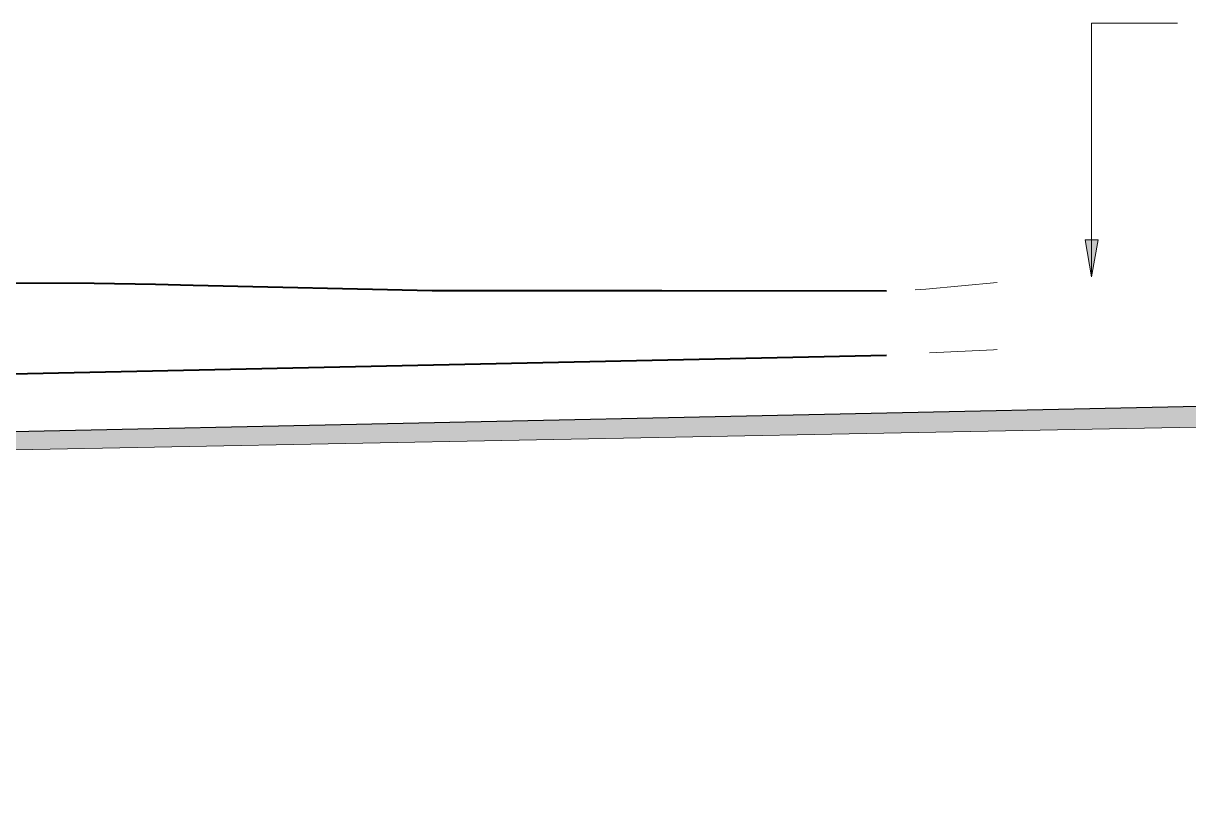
# Model space of a CAD drawing. Header units: metres. Extents: x -1147.3 to -1090.7, y 3.4 to 26.8.
# Drawn here: x -1133.409 to -1129.48, y 20.356 to 23.023 of the extents above; entities that cross this region are included whole.
import ezdxf

# ---------------------------------------------------------------- set-up
doc = ezdxf.new("R2010")
doc.units = ezdxf.units.M
for name, color, linetype, lineweight in [('A-DETL', 7, 'Continuous', 13), ('C-TOPO', 7, 'Continuous', 9), ('G-ANNO-TEXT', 7, 'Continuous', 9), ('S-BEAM', 7, 'Continuous', 50)]:
    doc.layers.add(name, color=color, linetype=linetype, lineweight=lineweight)

msp = doc.modelspace()

# ---------------------------------------------------------------- hatches: boundary and pattern name
at = {"layer": 'G-ANNO-TEXT'}
msp.add_hatch(color=256, dxfattribs=at).paths.add_polyline_path([(-1129.8074, 22.1672), (-1129.7853, 22.2922), (-1129.8294, 22.2922)])
at = {"layer": 'S-BEAM', "lineweight": 5, "true_color": 0xc0c0c0}
msp.add_hatch(color=9, dxfattribs=at).paths.add_polyline_path([(-1135.8224, 19.7041), (-1122.6238, 19.9875), (-1122.6238, 20.0875), (-1135.6982, 19.8068), (-1135.6982, 21.5399), (-1122.6238, 21.7906), (-1122.6238, 21.8779), (-1135.8224, 21.5945), (-1135.8224, 19.9875)])

# ---------------------------------------------------------------- linework, layer by layer
at = {"layer": 'A-DETL', "lineweight": 9}
msp.add_line((-1120.5352, 21.8306), (-1135.6982, 21.5399), dxfattribs=at)
at = {"layer": 'C-TOPO', "lineweight": 40}
for p, q in [((-1133.1694, 22.1453), (-1133.7203, 22.1457)), ((-1132.9629, 22.1411), (-1133.1694, 22.1453)), ((-1132.836, 22.1382), (-1132.9629, 22.1411)), ((-1132.0301, 22.1206), (-1132.836, 22.1382)), ((-1131.2556, 22.1199), (-1132.0301, 22.1206)), ((-1130.499, 22.1193), (-1131.2556, 22.1199)), ((-1134.3896, 21.8205), (-1130.499, 21.9031))]:
    msp.add_line(p, q, dxfattribs=at)
at = {"layer": 'C-TOPO'}
for p, q in [((-1130.3658, 22.1252), (-1130.4024, 22.1236)), ((-1130.1258, 22.1485), (-1130.3658, 22.1252)), ((-1130.3537, 21.9104), (-1130.138, 21.9212)), ((-1130.138, 21.9212), (-1130.1258, 21.9217))]:
    msp.add_line(p, q, dxfattribs=at)
at = {"layer": 'G-ANNO-TEXT'}
for p, q in [((-1129.8074, 23.0227), (-1129.5173, 23.0227)), ((-1129.8074, 22.1672), (-1129.8074, 23.0227)), ((-1129.7853, 22.2922), (-1129.8294, 22.2922)), ((-1129.8294, 22.2922), (-1129.8074, 22.1672)), ((-1129.8074, 22.1672), (-1129.7853, 22.2922))]:
    msp.add_line(p, q, dxfattribs=at)
at = {"layer": 'S-BEAM', "lineweight": 25}
msp.add_line((-1135.8224, 21.5945), (-1122.6238, 21.8779), dxfattribs=at)

doc.saveas('drawing.dxf')
